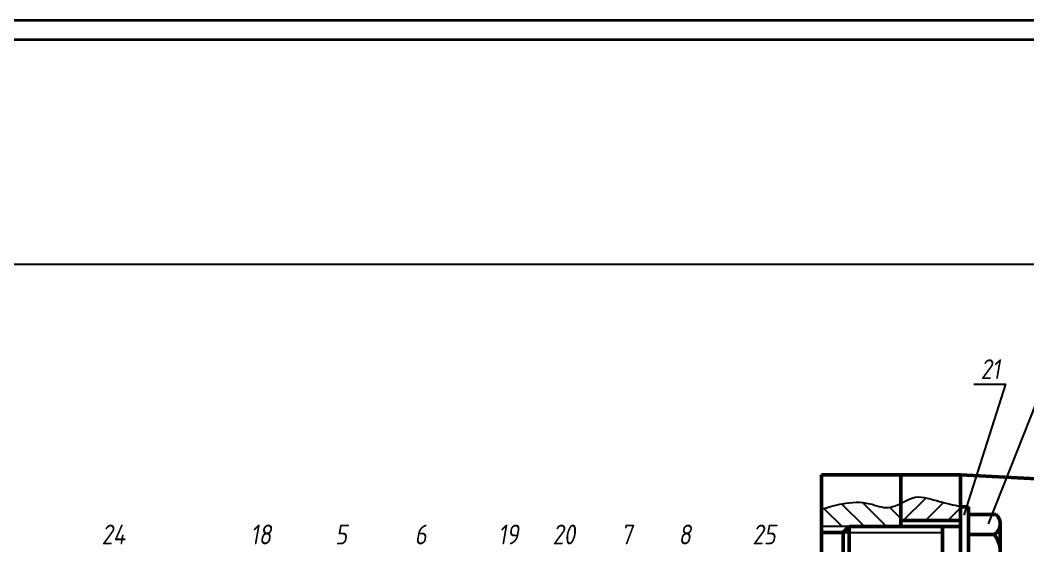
# Model space of a CAD drawing. Header units: millimetres. Extents: x 155 to 2756, y -275 to 1324.
# Drawn here: x 1113.6 to 1367.2, y 532.5 to 664.9 of the extents above; entities that cross this region are included whole.
import ezdxf

# ---------------------------------------------------------------- set-up
doc = ezdxf.new("R2010")
doc.units = ezdxf.units.MM
doc.header["$PDMODE"] = 35
doc.header["$PDSIZE"] = -30
for name, color, linetype, lineweight in [('Контур', 5, 'Continuous', 50), ('Рамка', 52, 'Continuous', 35), ('Текст', 242, 'Continuous', 25), ('Тонкие линии', 200, 'Continuous', 25), ('Штриховка', 26, 'Continuous', 25)]:
    doc.layers.add(name, color=color, linetype=linetype, lineweight=lineweight)
doc.styles.add('3.5', font='txt.shx', dxfattribs={"width": 0.7, "oblique": 10, "height": 3.5})
doc.styles.add('5', font='txt.shx', dxfattribs={"width": 0.8, "oblique": 10, "height": 5})
doc.dimstyles.new('1 STANDARD(1 1)', dxfattribs={"dimscale": 0, "dimtxt": 3.5, "dimasz": 3, "dimexe": 2, "dimexo": 0, "dimgap": 1, "dimtad": 1, "dimtoh": 1, "dimdec": 1, "dimzin": 9, "dimdsep": 46, "dimtxsty": '3.5', "dimcen": 2.5, "dimclrd": 256, "dimclre": 256, "dimclrt": 256, "dimaunit": 1, "dimadec": 0, "dimazin": 0, "dimtfac": 1, "dimtdec": 1, "dimtmove": 0, "dimatfit": 3, "dimfxl": 0, "dimtolj": 1, "dimtzin": 1, "dimarcsym": 0})

# ---------------------------------------------------------------- blocks, each defined once
blk = doc.blocks.new('*D22')
at = {"layer": 'Defpoints', "color": 0}
for p in [(1803.25, 603.46), (1803.25, 520.34), (1084.75, 447.57)]:
    blk.add_point(p, dxfattribs=at)
at = {"layer": 'Тонкие линии', "lineweight": -2}
for p, q in [((1084.75, 447.57), (1084.75, 605.46)), ((1803.25, 520.34), (1803.25, 605.46)), ((1087.75, 603.46), (1800.25, 603.46))]:
    blk.add_line(p, q, dxfattribs=at)
at = {"layer": 'Тонкие линии'}
for points in [[(1087.75, 603.96), (1087.75, 602.96), (1084.75, 603.46)], [(1800.25, 603.96), (1800.25, 602.96), (1803.25, 603.46)]]:
    blk.add_solid(points, dxfattribs=at)
at = {"layer": 'Тонкие линии', "insert": (1444, 606.21), "char_height": 3.5, "attachment_point": 5, "style": '3.5'}
blk.add_mtext('\\A1;718', dxfattribs=at)

msp = doc.modelspace()

# ---------------------------------------------------------------- hatches: boundary and pattern name
at = {"layer": 'Штриховка'}
h = msp.add_hatch(dxfattribs=at)
h.set_pattern_fill('ANSI31', color=256, scale=1.25, style=0)
edge = h.paths.add_edge_path()
edge.add_spline(control_points=[(1350.25, 542.44), (1348.51, 542.78), (1344.75, 543.5), (1339.54, 545.58), (1336.44, 543.8), (1335.25, 543.2)], knot_values=[20.503974, 20.503974, 20.503974, 20.503974, 25.903984, 32.134912, 35.985852, 35.985852, 35.985852, 35.985852], degree=3, periodic=0)
edge.add_line((1335.25, 543.2), (1335.25, 538.84))
edge.add_line((1335.25, 538.84), (1350.25, 538.84))
edge.add_line((1350.25, 538.84), (1350.25, 542.44))
edge = h.paths.add_edge_path()
edge.add_line((1350.25, 521.84), (1335.25, 521.84))
edge.add_line((1335.25, 521.84), (1335.25, 514.25))
edge.add_spline(control_points=[(1335.25, 514.25), (1336.47, 514.6), (1339.51, 516.38), (1344.71, 514.69), (1348.51, 514.83), (1350.25, 514.89)], knot_values=[20.181957, 20.181957, 20.181957, 20.181957, 24.001214, 30.162527, 35.431614, 35.431614, 35.431614, 35.431614], degree=3, periodic=0)
edge.add_line((1350.25, 514.89), (1350.25, 521.84))
h = msp.add_hatch(dxfattribs=at)
h.set_pattern_fill('ANSI31', color=256, scale=1.25, angle=90, style=0)
edge = h.paths.add_edge_path()
edge.add_line((1335.25, 537.34), (1335.25, 543.2))
edge.add_spline(control_points=[(1335.25, 543.2), (1334.24, 542.67), (1331.73, 541.52), (1326.77, 543.71), (1320.95, 543.42), (1317, 542.22), (1315.25, 541.69)], knot_values=[0, 0, 0, 0, 3.306503, 8.141866, 15.033398, 20.503974, 20.503974, 20.503974, 20.503974], degree=3, periodic=0)
edge.add_line((1315.25, 541.69), (1315.25, 537.34))
edge.add_line((1315.25, 537.34), (1322.25, 537.34))
edge.add_line((1322.25, 537.34), (1335.25, 537.34))
edge = h.paths.add_edge_path()
edge.add_spline(control_points=[(1315.25, 515.65), (1317.01, 515.05), (1320.96, 513.71), (1327.72, 514.72), (1332.77, 513.52), (1335.25, 514.25)], knot_values=[0, 0, 0, 0, 5.470576, 12.362108, 20.181957, 20.181957, 20.181957, 20.181957], degree=3, periodic=0)
edge.add_line((1335.25, 514.25), (1335.25, 523.34))
edge.add_line((1335.25, 523.34), (1322.25, 523.34))
edge.add_line((1322.25, 523.34), (1315.25, 523.34))
edge.add_line((1315.25, 523.34), (1315.25, 515.65))

# ---------------------------------------------------------------- linework, layer by layer
at = {"layer": 'Контур'}
for p, q in [((1335.25, 550.34), (1315.25, 550.34)), ((1315.25, 550.34), (1315.25, 505.34)), ((1335.25, 550.34), (1350.25, 550.34)), ((1335.25, 537.34), (1335.25, 550.34)), ((1350.25, 260.34), (1350.25, 550.34)), ((1350.25, 550.34), (1415.25, 546.96)), ((1350.25, 542.34), (1352.27, 542.34)), ((1352.27, 542.34), (1352.27, 518.34)), ((1352.27, 540.34), (1359.19, 540.34)), ((1350.25, 538.84), (1335.25, 538.84)), ((1360.27, 537.92), (1360.27, 522.55)), ((1320.75, 535.84), (1315.25, 535.84)), ((1320.75, 535.84), (1322.25, 537.34)), ((1320.75, 524.84), (1320.75, 535.84)), ((1350.25, 537.34), (1322.25, 537.34)), ((1322.25, 537.34), (1322.25, 523.34)), ((1345.75, 537.34), (1345.75, 523.34)), ((1352.27, 535.34), (1358.74, 535.34))]:
    msp.add_line(p, q, dxfattribs=at)
for centre, radius, start, end in [((1357.21, 538), 3.07, 299.985, 49.6774), ((1352.93, 530.82), 7.36, 356.23, 37.8627)]:
    msp.add_arc(centre, radius, start, end, dxfattribs=at)
at = {"layer": 'Рамка'}
for p, q in [((1031.47, 664.91), (1871.47, 664.91)), ((1866.47, 659.91), (1051.47, 659.91))]:
    msp.add_line(p, q, dxfattribs=at)
at = {"layer": 'Тонкие линии'}
for p, q in [((1351.2, 540.21), (1361.69, 573.22)), ((1353.6, 573.22), (1361.69, 573.22)), ((1371.18, 573.22), (1357.21, 538)), ((1322.25, 537.34), (1315.25, 537.34)), ((1320.75, 535.84), (1345.75, 535.84))]:
    msp.add_line(p, q, dxfattribs=at)
msp.add_spline([(1315.25, 541.69), (1320.54, 543.09), (1327.43, 543.09), (1332.17, 542.12), (1338.85, 544.7), (1344.99, 543.63), (1350.25, 542.44)], degree=3, dxfattribs=at)

# ---------------------------------------------------------------- texts
at = {"layer": 'Текст', "style": '5', "oblique": 10, "width": 0.8}
for s, p in [('21', (1355.31, 574.49)), ('24', (1134.06, 532.84)), ('18', (1171.53, 532.84)), ('5', (1192.86, 532.84)), ('6', (1212.85, 532.84)), ('19', (1233.87, 532.84)), ('20', (1247.56, 532.84)), ('7', (1264.77, 532.84)), ('8', (1279.3, 532.84)), ('25', (1297.89, 532.84))]:
    msp.add_text(s, height=5, dxfattribs=at).set_placement(p)

# ---------------------------------------------------------------- dimensions: what is measured, and where the dimension line sits
at = {"layer": 'Тонкие линии'}
dim = msp.add_linear_dim(base=(1803.25, 603.46), p1=(1084.75, 447.57), p2=(1803.25, 520.34), text='718', dimstyle='1 STANDARD(1 1)', override={"dimscale": 1}, dxfattribs=at)
dim.commit()
dim.dimension.update_dxf_attribs({"geometry": '*D22', "text_midpoint": (1444, 603.46), "dimtype": 160})

doc.saveas('drawing.dxf')
